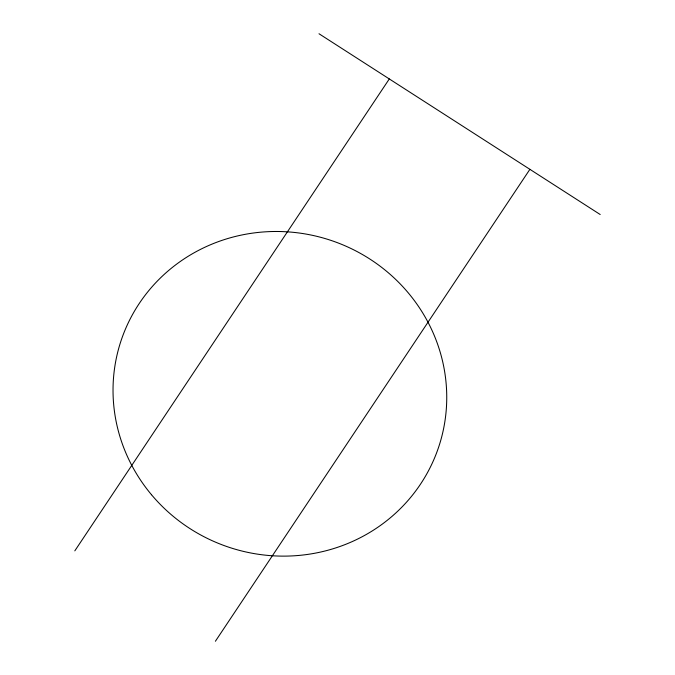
<?xml version="1.0" encoding="UTF-8"?>
<svg xmlns="http://www.w3.org/2000/svg" width="675" height="675" viewBox="0 0 675 675"><rect width="100%" height="100%" fill="white"/><g stroke="black" fill="none" stroke-linecap="round" stroke-linejoin="round"><path stroke-width="1.01" d="M74.807 550.867L389.306 78.941M215.401 641.25L529.9 169.324M319.005 33.75L600.193 214.515M151.487 494.716A167.476 161.688 19.2 0 0 436.371 453.457A167.476 161.688 19.2 0 0 251.8 233.238A167.476 161.688 19.2 0 0 151.487 494.716"/></g></svg>
